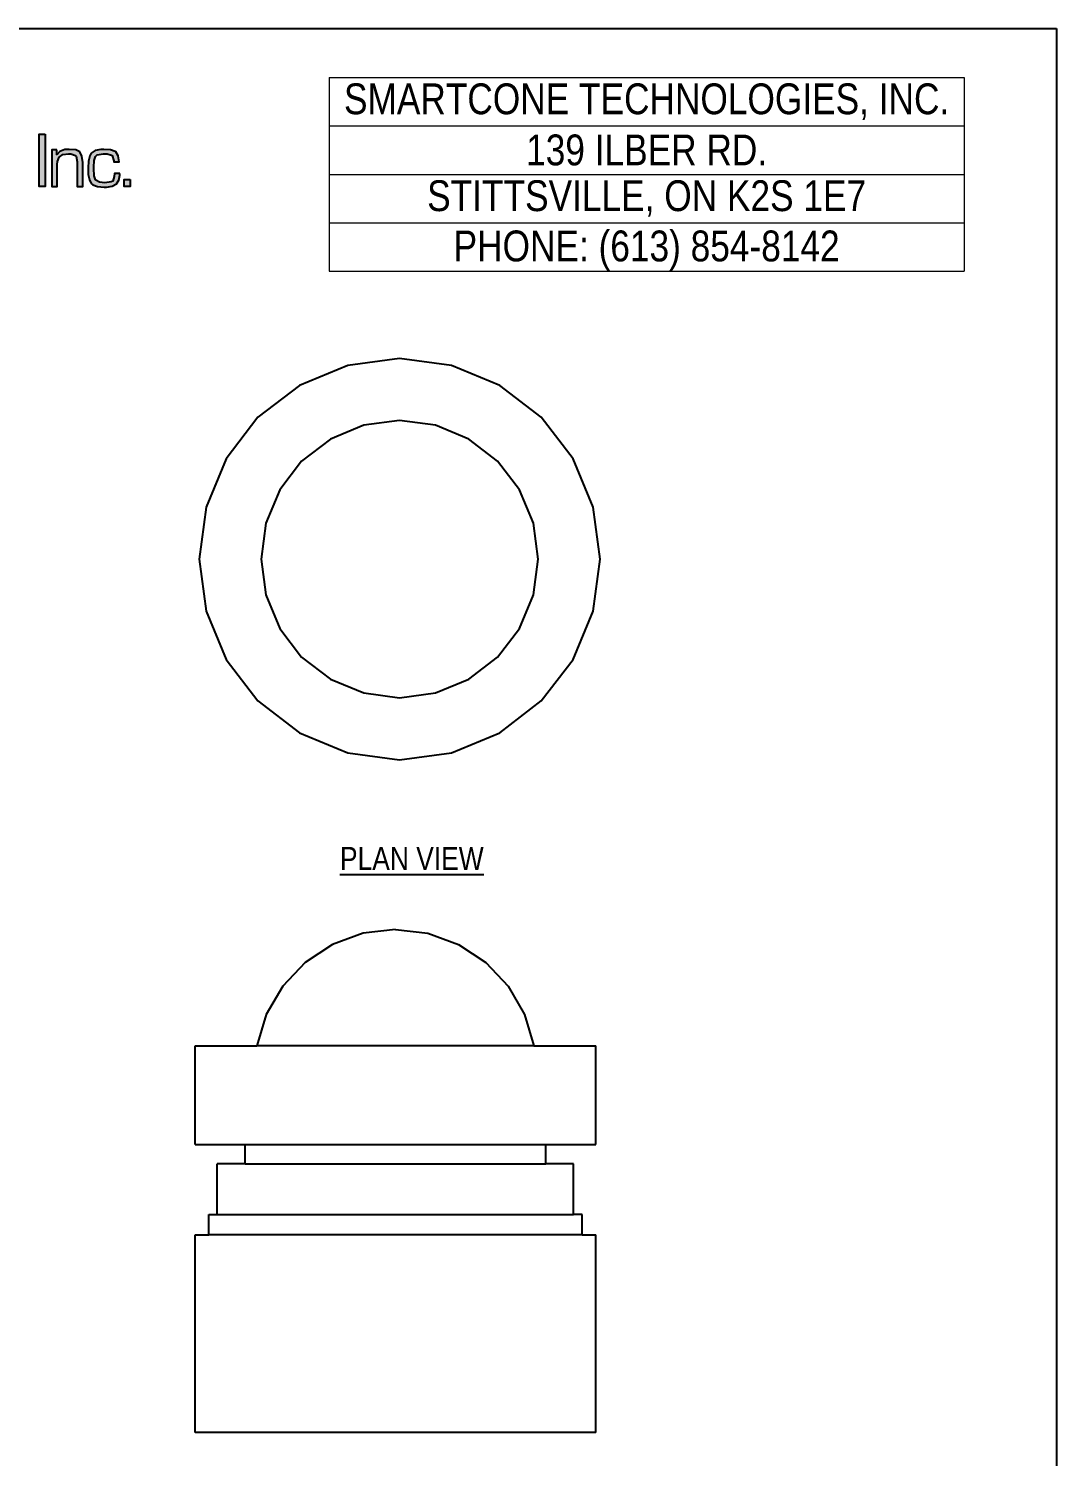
# Model space of a CAD drawing. Extents: x 0 to 216, y -5 to 280.
# Drawn here: x 109.8 to 216, y 132.6 to 280 of the extents above; entities that cross this region are included whole.
import ezdxf

# ---------------------------------------------------------------- set-up
doc = ezdxf.new("R2010")
doc.units = 0
doc.header["$LTSCALE"] = 10
doc.header["$MEASUREMENT"] = 0
doc.layers.get('0').update_dxf_attribs({"linetype": 'CONTINUOUS'})
doc.layers.get('Defpoints').update_dxf_attribs({"linetype": 'CONTINUOUS'})
for name, color, linetype in [('5239-LOGO$0$CADdetails-2-FINELIGHT', 2, 'CONTINUOUS'), ('5239-LOGO$0$CADdetails-9-EXTRAFINE', 9, 'CONTINUOUS'), ('5239-LOGO$0$CADdetails-FRAME', 7, 'CONTINUOUS'), ('CADdetails-11-VERYFINE', 11, 'CONTINUOUS'), ('CADdetails-2-FINELIGHT', 2, 'CONTINUOUS'), ('CADdetails-9-EXTRAFINE', 9, 'CONTINUOUS')]:
    doc.layers.add(name, color=color, linetype=linetype)
doc.styles.add('5239-LOGO$0$CADdetails-NOTES', font='ARIALN.TTF', dxfattribs={"height": 2.38})
doc.styles.add('CADdetails-NOTES', font='ARIALN.TTF', dxfattribs={"height": 2.38})

# ---------------------------------------------------------------- blocks, each defined once
blk = doc.blocks.new('*T4')
at = {"layer": 'Defpoints', "color": 8, "linetype": 'ByBlock', "lineweight": 0, "transparency": 16777216}
for p, q in [((0, 0), (65.57, 0)), ((0, 0), (0, -20)), ((65.57, 0), (65.57, -20)), ((0, -5), (65.57, -5)), ((0, -10), (65.57, -10)), ((0, -15), (65.57, -15)), ((0, -20), (65.57, -20))]:
    blk.add_line(p, q, dxfattribs=at)
at = {"layer": '5239-LOGO$0$CADdetails-2-FINELIGHT', "transparency": 16777216, "char_height": 3.18, "width": 65.4473, "style": '5239-LOGO$0$CADdetails-NOTES'}
for s, insert, attachment_point in [('SMARTCONE TECHNOLOGIES, INC.', (32.78, -2.5), 5), ('139 ILBER RD. ', (32.78, -7.5), 5), ('STITTSVILLE, ON K2S 1E7', (32.78, -12.5), 5), ('PHONE: (613) 854-8142', (32.78, -19.94), 8)]:
    blk.add_mtext(s, dxfattribs=dict(at, insert=insert, attachment_point=attachment_point))
blk = doc.blocks.new('5239-LOGO')
at = {"layer": '5239-LOGO$0$CADdetails-9-EXTRAFINE'}
h = blk.add_hatch(color=256, dxfattribs=at)
h.dxf.hatch_style = 1
h.set_gradient(color2=(0, 0, 0), name='CURVED')
h.paths.add_polyline_path([(111.51, 269.1), (110.9, 269.1), (110.9, 263.68), (111.51, 263.68)])
h.paths.add_polyline_path([(112.21, 263.68), (112.75, 263.68), (112.75, 265.96), (112.78, 266.26), (112.96, 266.71), (113.35, 266.99), (113.94, 267.08), (114.16, 267.07), (114.7, 266.9), (114.84, 266.24), (114.84, 266.11), (114.84, 263.68), (115.4, 263.68), (115.4, 266.16), (115.32, 266.84), (115.11, 267.26), (114.68, 267.47), (114, 267.53), (113.55, 267.51), (113.03, 267.31), (112.72, 266.93), (112.74, 267.48), (112.21, 267.48)])
h.paths.add_polyline_path([(116.13, 266.86), (116, 266.32), (115.96, 265.61), (115.98, 264.95), (116.09, 264.38), (116.29, 264.01), (116.45, 263.86), (116.94, 263.69), (117.63, 263.62), (117.86, 263.62), (118.46, 263.73), (118.9, 263.97), (119.15, 264.34), (119.24, 264.85), (119.23, 265.05), (118.67, 265.05), (118.66, 264.71), (118.51, 264.26), (118.35, 264.17), (117.7, 264.09), (117.14, 264.13), (116.73, 264.35), (116.58, 264.81), (116.54, 265.64), (116.6, 266.39), (116.72, 266.8), (116.9, 266.96), (117.53, 267.08), (117.93, 267.06), (118.43, 266.93), (118.65, 266.24), (119.16, 266.24), (119.08, 266.86), (118.83, 267.27), (118.75, 267.32), (118.27, 267.48), (117.57, 267.53), (117.26, 267.52), (116.68, 267.4), (116.29, 267.14)])
h.paths.add_polyline_path([(119.68, 263.68), (120.29, 263.68), (120.29, 264.41), (119.68, 264.41)])
for points in [[(111.51, 269.1), (111.51, 263.68), (110.9, 263.68), (110.9, 269.1), (111.51, 269.1)], [(120.29, 264.41), (120.29, 263.68), (119.68, 263.68), (119.68, 264.41), (120.29, 264.41)]]:
    blk.add_lwpolyline(points, close=True, dxfattribs=at)
for points in [[(112.74, 267.48), (112.21, 267.48), (112.21, 263.68), (112.75, 263.68), (112.75, 265.96), (112.78, 266.26), (112.96, 266.71)], [(112.74, 266.95), (112.72, 266.96), (112.74, 267.48)], [(114, 267.53), (113.55, 267.51), (113.03, 267.31), (112.74, 266.95)], [(112.96, 266.71), (113.35, 266.99), (113.94, 267.08)], [(113.94, 267.08), (114.16, 267.07), (114.65, 266.91), (114.71, 266.84), (114.84, 266.24), (114.84, 266.11), (114.84, 263.68), (115.4, 263.68), (115.4, 266.15), (115.4, 266.16), (115.32, 266.84), (115.11, 267.26)], [(113.94, 267.08), (114.16, 267.07), (114.65, 266.91), (114.71, 266.84), (114.84, 266.24), (114.84, 266.11), (114.84, 263.68), (115.4, 263.68), (115.4, 266.15), (115.4, 266.16), (115.32, 266.84), (115.11, 267.26)], [(115.11, 267.26), (115.11, 267.26), (114.68, 267.47), (114, 267.53)], [(116.29, 267.14), (116.13, 266.86), (116, 266.32), (115.96, 265.61), (115.98, 264.95), (116.09, 264.38), (116.29, 264.01)], [(117.57, 267.53), (117.26, 267.52), (116.68, 267.4), (116.29, 267.14)], [(117.7, 264.09), (117.14, 264.13), (116.74, 264.34), (116.72, 264.38), (116.58, 264.81), (116.54, 265.55), (116.54, 265.7), (116.6, 266.39), (116.72, 266.8), (116.9, 266.96), (117.53, 267.08)], [(117.53, 267.08), (117.93, 267.06), (118.39, 266.94), (118.45, 266.88), (118.62, 266.34), (118.62, 266.24), (119.16, 266.24), (119.08, 266.86), (118.83, 267.27), (118.75, 267.32), (118.27, 267.48), (117.57, 267.53)], [(116.29, 264.01), (116.45, 263.86), (116.94, 263.69), (117.63, 263.62), (117.86, 263.62), (118.46, 263.73), (118.9, 263.97), (119.15, 264.34), (119.24, 264.85), (119.23, 265.05)], [(119.23, 265.05), (118.67, 265.05), (118.66, 264.71), (118.51, 264.26), (118.35, 264.17), (117.7, 264.09)]]:
    blk.add_lwpolyline(points, dxfattribs=at)
at = {"layer": '5239-LOGO$0$CADdetails-FRAME'}
for p, q in [((0, 280), (216, 280)), ((216, 280), (216, 0))]:
    blk.add_line(p, q, dxfattribs=at)
blk.add_blockref('*T4', (140.88, 274.95))

msp = doc.modelspace()

# ---------------------------------------------------------------- linework, layer by layer
at = {"layer": 'CADdetails-11-VERYFINE'}
for p, q in [((142.78, 245.23), (137.79, 243.16)), ((148.14, 245.93), (142.78, 245.23)), ((153.5, 245.23), (148.14, 245.93)), ((158.49, 243.16), (153.5, 245.23)), ((137.79, 243.16), (133.5, 239.87)), ((162.78, 239.87), (158.49, 243.16)), ((133.5, 239.87), (130.21, 235.58)), ((144.44, 239.05), (140.99, 237.62)), ((148.14, 239.54), (144.44, 239.05)), ((151.84, 239.05), (148.14, 239.54)), ((155.29, 237.62), (151.84, 239.05)), ((166.07, 235.58), (162.78, 239.87)), ((140.99, 237.62), (138.02, 235.34)), ((158.26, 235.34), (155.29, 237.62)), ((130.21, 235.58), (128.14, 230.59)), ((138.02, 235.34), (135.75, 232.38)), ((160.53, 232.38), (158.26, 235.34)), ((168.14, 230.59), (166.07, 235.58)), ((135.75, 232.38), (134.32, 228.93)), ((161.96, 228.93), (160.53, 232.38)), ((128.14, 230.59), (127.44, 225.23)), ((168.85, 225.23), (168.14, 230.59)), ((134.32, 228.93), (133.83, 225.23)), ((162.45, 225.23), (161.96, 228.93)), ((127.44, 225.23), (128.14, 219.87)), ((133.83, 225.23), (134.32, 221.53)), ((161.96, 221.53), (162.45, 225.23)), ((168.14, 219.87), (168.85, 225.23)), ((134.32, 221.53), (135.75, 218.07)), ((160.53, 218.07), (161.96, 221.53)), ((128.14, 219.87), (130.21, 214.88)), ((166.07, 214.88), (168.14, 219.87)), ((135.75, 218.07), (138.02, 215.11)), ((158.26, 215.11), (160.53, 218.07)), ((130.21, 214.88), (133.5, 210.59)), ((138.02, 215.11), (140.99, 212.84)), ((155.29, 212.84), (158.26, 215.11)), ((162.78, 210.59), (166.07, 214.88)), ((140.99, 212.84), (144.44, 211.41)), ((151.84, 211.41), (155.29, 212.84)), ((144.44, 211.41), (148.14, 210.92)), ((148.14, 210.92), (151.84, 211.41)), ((133.5, 210.59), (137.79, 207.3)), ((158.49, 207.3), (162.78, 210.59)), ((137.79, 207.3), (142.78, 205.23)), ((153.5, 205.23), (158.49, 207.3)), ((142.78, 205.23), (148.14, 204.52)), ((148.14, 204.52), (153.5, 205.23)), ((127.01, 164.78), (127.01, 174.99)), ((127.01, 174.99), (133.4, 174.99)), ((162.02, 174.99), (133.4, 174.99)), ((162.02, 174.99), (168.42, 174.99)), ((168.42, 164.78), (168.42, 174.99)), ((127.01, 164.78), (132.19, 164.78)), ((132.19, 164.78), (163.24, 164.78)), ((163.24, 164.78), (168.42, 164.78)), ((127.01, 135.07), (127.01, 155.48)), ((127.01, 155.48), (128.42, 155.48)), ((167.01, 155.48), (128.42, 155.48)), ((167.01, 155.48), (168.42, 155.48)), ((168.42, 135.07), (168.42, 155.48)), ((168.42, 135.07), (127.01, 135.07))]:
    msp.add_line(p, q, dxfattribs=at)
at = {"layer": 'CADdetails-9-EXTRAFINE'}
for p, q in [((144.36, 186.6), (141.19, 185.44)), ((147.71, 186.99), (144.36, 186.6)), ((147.71, 186.99), (151.06, 186.6)), ((151.06, 186.6), (154.23, 185.44)), ((141.19, 185.44), (138.37, 183.59)), ((154.23, 185.44), (157.05, 183.59)), ((138.37, 183.59), (136.06, 181.14)), ((157.05, 183.59), (159.36, 181.14)), ((136.06, 181.14), (134.37, 178.22)), ((159.36, 181.14), (161.05, 178.22)), ((134.37, 178.22), (133.4, 174.99)), ((161.05, 178.22), (162.02, 174.99)), ((132.19, 162.8), (132.19, 164.78)), ((163.24, 162.8), (163.24, 164.78)), ((129.3, 157.58), (129.3, 162.8)), ((132.19, 162.8), (129.3, 162.8)), ((132.19, 162.8), (163.24, 162.8)), ((166.12, 162.8), (163.24, 162.8)), ((166.12, 157.58), (166.12, 162.8)), ((128.42, 155.48), (128.42, 157.58)), ((128.42, 157.58), (129.3, 157.58)), ((129.3, 157.58), (166.12, 157.58)), ((167.01, 157.58), (166.12, 157.58)), ((167.01, 155.48), (167.01, 157.58))]:
    msp.add_line(p, q, dxfattribs=at)

# ---------------------------------------------------------------- block references
msp.add_blockref('5239-LOGO', (0, 0))

# ---------------------------------------------------------------- texts
at = {"layer": 'CADdetails-2-FINELIGHT', "insert": (141.98, 195.51), "char_height": 2.38, "attachment_point": 1, "style": 'CADdetails-NOTES'}
msp.add_mtext_dynamic_manual_height_columns('{\\LPLAN VIEW}', width=26.5688, gutter_width=11.9, heights=[0], dxfattribs=at)

doc.saveas('drawing.dxf')
